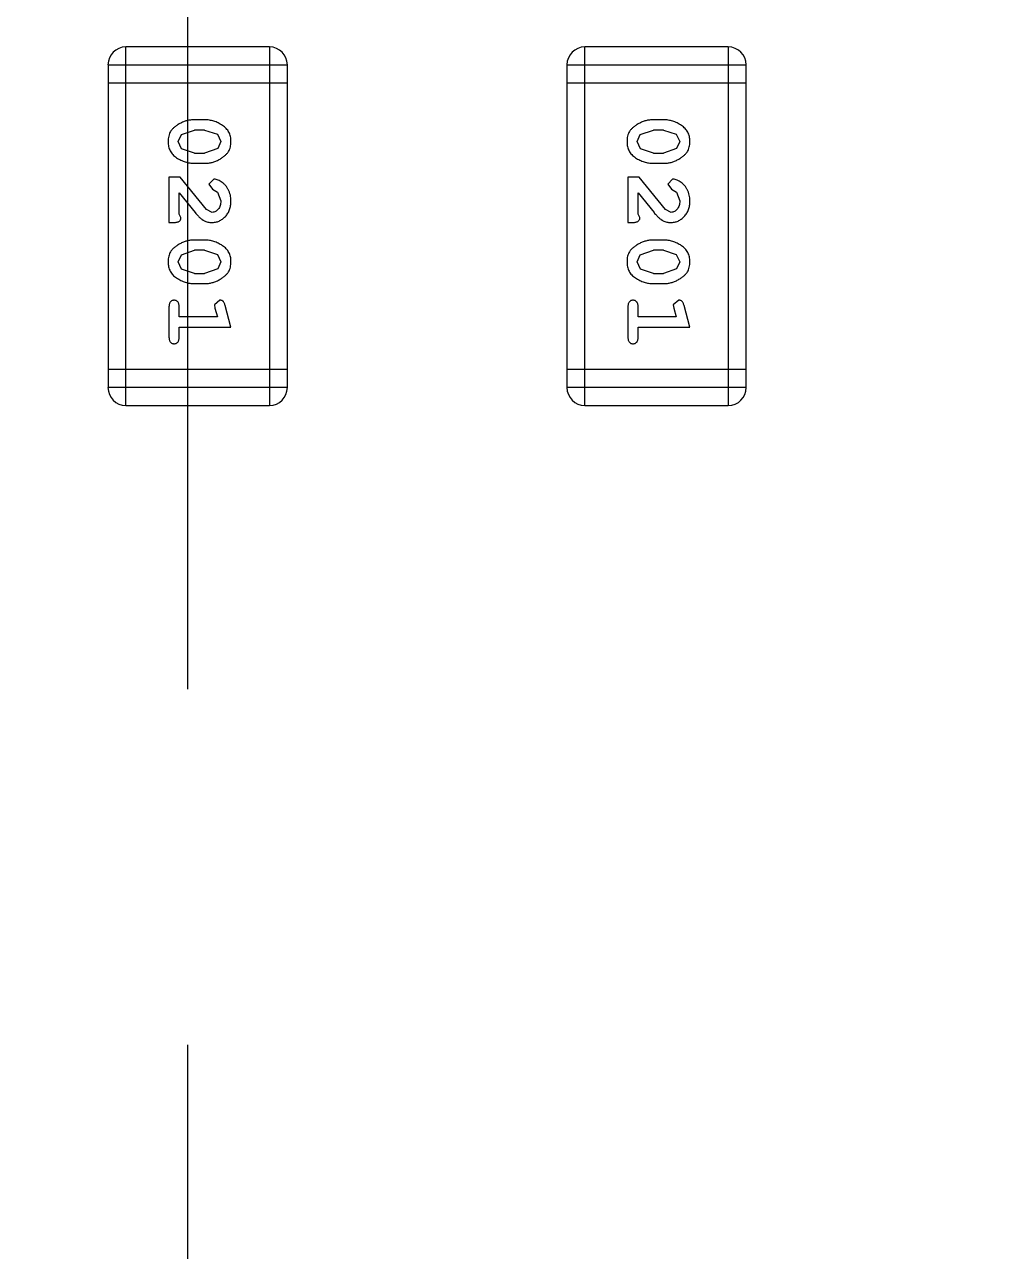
# Model space of a CAD drawing. Header units: inches. Extents: x 398 to 599, y 40 to 151.
# Drawn here: x 553.474 to 555.14, y 93.915 to 96.001 of the extents above; entities that cross this region are included whole.
import ezdxf

# ---------------------------------------------------------------- set-up
doc = ezdxf.new("R2010")
doc.units = ezdxf.units.IN
doc.header["$LTSCALE"] = 1.21
doc.header["$MEASUREMENT"] = 0
doc.linetypes.add('CENTER', pattern=[2, 1.25, -0.25, 0.25, -0.25])
doc.layers.get('0').update_dxf_attribs({"linetype": 'CONTINUOUS'})

msp = doc.modelspace()

# ---------------------------------------------------------------- linework, layer by layer
at = {"color": 4, "linetype": 'CENTER', "ltscale": 2}
msp.add_line((553.751, 117.2562), (553.751, 68.4022), dxfattribs=at)
at = {"color": 7, "linetype": 'Continuous'}
for p, q in [((553.6463, 95.3534), (553.6463, 95.963)), ((553.8902, 95.963), (553.6463, 95.963)), ((553.8902, 95.963), (553.8902, 95.3534)), ((554.4265, 95.3534), (554.4265, 95.963)), ((554.6703, 95.963), (554.4265, 95.963)), ((554.6703, 95.963), (554.6703, 95.3534)), ((553.6159, 95.9325), (553.6159, 95.3839)), ((553.6159, 95.9325), (553.9207, 95.9325)), ((553.9207, 95.3839), (553.9207, 95.9325)), ((554.396, 95.9325), (554.396, 95.3839)), ((554.396, 95.9325), (554.7008, 95.9325)), ((554.7008, 95.3839), (554.7008, 95.9325)), ((553.6159, 95.9021), (553.9207, 95.9021)), ((554.396, 95.9021), (554.7008, 95.9021)), ((553.7803, 95.8391), (553.7625, 95.8391)), ((554.5604, 95.8391), (554.5427, 95.8391)), ((553.7352, 95.802), (553.7405, 95.8142)), ((553.7405, 95.8142), (553.7628, 95.8218)), ((553.78, 95.8218), (553.7628, 95.8218)), ((553.78, 95.8218), (553.8018, 95.8146)), ((553.8018, 95.8146), (553.8076, 95.8022)), ((554.5154, 95.802), (554.5206, 95.8142)), ((554.5206, 95.8142), (554.5429, 95.8218)), ((554.5601, 95.8218), (554.5429, 95.8218)), ((554.5601, 95.8218), (554.5819, 95.8146)), ((554.5819, 95.8146), (554.5877, 95.8022)), ((553.741, 95.7898), (553.7352, 95.802)), ((553.7628, 95.7825), (553.741, 95.7898)), ((553.8023, 95.7901), (553.78, 95.7825)), ((553.8076, 95.8022), (553.8023, 95.7901)), ((554.5212, 95.7898), (554.5154, 95.802)), ((554.5429, 95.7825), (554.5212, 95.7898)), ((554.5824, 95.7901), (554.5601, 95.7825)), ((554.5877, 95.8022), (554.5824, 95.7901)), ((553.7628, 95.7825), (553.78, 95.7825)), ((554.5429, 95.7825), (554.5601, 95.7825)), ((553.7625, 95.7652), (553.7803, 95.7652)), ((554.5427, 95.7652), (554.5604, 95.7652)), ((553.7195, 95.7416), (553.7195, 95.6645)), ((553.7384, 95.7416), (553.7195, 95.7416)), ((553.7834, 95.6866), (553.7384, 95.7416)), ((553.7956, 95.7385), (553.7871, 95.7296)), ((553.7871, 95.7296), (553.7937, 95.7211)), ((554.4996, 95.7416), (554.4996, 95.6645)), ((554.5185, 95.7416), (554.4996, 95.7416)), ((554.5635, 95.6866), (554.5185, 95.7416)), ((554.5757, 95.7385), (554.5673, 95.7296)), ((554.5673, 95.7296), (554.5738, 95.7211)), ((553.7368, 95.6787), (553.7368, 95.7149)), ((553.7368, 95.7149), (553.7638, 95.6813)), ((553.7937, 95.7211), (553.8022, 95.7162)), ((553.8022, 95.7162), (553.8076, 95.7013)), ((554.5169, 95.6787), (554.5169, 95.7149)), ((554.5169, 95.7149), (554.544, 95.6813)), ((554.5738, 95.7211), (554.5823, 95.7162)), ((554.5823, 95.7162), (554.5877, 95.7013)), ((553.7931, 95.6818), (553.7834, 95.6866)), ((554.5732, 95.6818), (554.5635, 95.6866)), ((553.7195, 95.6645), (553.7274, 95.6645)), ((553.7399, 95.6732), (553.7368, 95.6787)), ((554.4996, 95.6645), (554.5075, 95.6645)), ((554.5201, 95.6732), (554.5169, 95.6787)), ((553.7803, 95.6346), (553.7625, 95.6346)), ((554.5604, 95.6346), (554.5427, 95.6346)), ((553.7352, 95.5975), (553.7405, 95.6097)), ((553.7405, 95.6097), (553.7628, 95.6173)), ((553.78, 95.6173), (553.7628, 95.6173)), ((553.78, 95.6173), (553.8018, 95.6101)), ((553.8018, 95.6101), (553.8076, 95.5977)), ((554.5154, 95.5975), (554.5206, 95.6097)), ((554.5206, 95.6097), (554.5429, 95.6173)), ((554.5601, 95.6173), (554.5429, 95.6173)), ((554.5601, 95.6173), (554.5819, 95.6101)), ((554.5819, 95.6101), (554.5877, 95.5977)), ((553.741, 95.5852), (553.7352, 95.5975)), ((553.7628, 95.578), (553.741, 95.5852)), ((553.8023, 95.5856), (553.78, 95.578)), ((553.8076, 95.5977), (553.8023, 95.5856)), ((554.5212, 95.5852), (554.5154, 95.5975)), ((554.5429, 95.578), (554.5212, 95.5852)), ((554.5824, 95.5856), (554.5601, 95.578)), ((554.5877, 95.5977), (554.5824, 95.5856)), ((553.7625, 95.5607), (553.7803, 95.5607)), ((553.7628, 95.578), (553.78, 95.578)), ((554.5427, 95.5607), (554.5604, 95.5607)), ((554.5429, 95.578), (554.5601, 95.578)), ((553.7195, 95.5214), (553.7195, 95.4694)), ((553.7368, 95.5041), (553.7368, 95.5214)), ((553.8058, 95.5324), (553.7966, 95.5245)), ((553.7966, 95.5245), (553.7976, 95.5191)), ((553.7976, 95.5191), (553.8018, 95.5041)), ((553.8249, 95.4867), (553.815, 95.5233)), ((554.4996, 95.5214), (554.4996, 95.4694)), ((554.5169, 95.5041), (554.5169, 95.5214)), ((554.586, 95.5324), (554.5767, 95.5245)), ((554.5767, 95.5245), (554.5777, 95.5191)), ((554.5777, 95.5191), (554.5819, 95.5041)), ((554.605, 95.4867), (554.5951, 95.5233)), ((553.8018, 95.5041), (553.7368, 95.5041)), ((554.5819, 95.5041), (554.5169, 95.5041)), ((553.7368, 95.4694), (553.7368, 95.4867)), ((553.7368, 95.4867), (553.8249, 95.4867)), ((554.5169, 95.4694), (554.5169, 95.4867)), ((554.5169, 95.4867), (554.605, 95.4867)), ((553.9207, 95.4144), (553.6159, 95.4144)), ((554.7008, 95.4144), (554.396, 95.4144)), ((553.9207, 95.3839), (553.6159, 95.3839)), ((554.7008, 95.3839), (554.396, 95.3839)), ((553.6463, 95.3534), (553.8902, 95.3534)), ((554.4265, 95.3534), (554.6703, 95.3534))]:
    msp.add_line(p, q, dxfattribs=at)
for centre, radius, start, end in [((553.751, 92.925), 23, 281.22586, 258.77532), ((553.751, 92.925), 22.75, 294.44334, 241.13427), ((553.6463, 95.9325), 0.0305, 90, 180), ((553.8902, 95.9325), 0.0305, 0, 90), ((554.4265, 95.9325), 0.0305, 90, 180), ((554.6703, 95.9325), 0.0305, 0, 90), ((553.6463, 95.3839), 0.0305, 180, 270), ((553.8902, 95.3839), 0.0305, 270, 0), ((554.4265, 95.3839), 0.0305, 180, 270), ((554.6703, 95.3839), 0.0305, 270, 0)]:
    msp.add_arc(centre, radius, start, end, dxfattribs=at)
for points, knots in [([(553.7625, 95.8391), (553.7615, 95.8391), (553.7593, 95.8391), (553.7562, 95.8388), (553.753, 95.8383), (553.7499, 95.8376), (553.7469, 95.8367), (553.7439, 95.8356), (553.7409, 95.8343), (553.7381, 95.8328), (553.7353, 95.8313), (553.7328, 95.8296), (553.7305, 95.828), (553.7284, 95.8264), (553.7265, 95.8247), (553.7248, 95.823), (553.7234, 95.8212), (553.7218, 95.8189), (553.7202, 95.8157), (553.7189, 95.8115), (553.7181, 95.8069), (553.718, 95.8037), (553.7179, 95.8021)], [0, 0, 0, 0, 0.049886, 0.09882, 0.148132, 0.19689, 0.246038, 0.295176, 0.345305, 0.395692, 0.445312, 0.491875, 0.535813, 0.577009, 0.616081, 0.652689, 0.687585, 0.720206, 0.785062, 0.85223, 0.923759, 1, 1, 1, 1]), ([(553.8249, 95.8023), (553.8249, 95.8038), (553.8248, 95.8066), (553.8241, 95.8107), (553.8229, 95.8145), (553.8214, 95.8181), (553.8193, 95.8214), (553.8168, 95.8244), (553.8138, 95.8272), (553.8104, 95.8297), (553.8068, 95.8319), (553.8032, 95.8338), (553.7995, 95.8355), (553.7957, 95.8368), (553.7919, 95.8379), (553.7881, 95.8386), (553.7842, 95.8391), (553.7816, 95.8391), (553.7803, 95.8391)], [0, 0, 0, 0, 0.06692, 0.130834, 0.19258, 0.252759, 0.312631, 0.373411, 0.436359, 0.501894, 0.568244, 0.632472, 0.69556, 0.757163, 0.818592, 0.878885, 0.939235, 1, 1, 1, 1]), ([(554.5427, 95.8391), (554.5416, 95.8391), (554.5395, 95.8391), (554.5363, 95.8388), (554.5332, 95.8383), (554.5301, 95.8376), (554.527, 95.8367), (554.524, 95.8356), (554.5211, 95.8343), (554.5182, 95.8328), (554.5155, 95.8313), (554.5129, 95.8296), (554.5106, 95.828), (554.5085, 95.8264), (554.5066, 95.8247), (554.505, 95.823), (554.5035, 95.8212), (554.5019, 95.8189), (554.5003, 95.8157), (554.499, 95.8115), (554.4982, 95.8069), (554.4981, 95.8037), (554.4981, 95.8021)], [0, 0, 0, 0, 0.049886, 0.09882, 0.148132, 0.19689, 0.246038, 0.295176, 0.345305, 0.395692, 0.445312, 0.491875, 0.535813, 0.577009, 0.616081, 0.652689, 0.687585, 0.720206, 0.785062, 0.85223, 0.923759, 1, 1, 1, 1]), ([(554.605, 95.8023), (554.605, 95.8038), (554.6049, 95.8066), (554.6042, 95.8107), (554.6031, 95.8145), (554.6015, 95.8181), (554.5994, 95.8214), (554.5969, 95.8244), (554.594, 95.8272), (554.5906, 95.8297), (554.587, 95.8319), (554.5833, 95.8338), (554.5796, 95.8355), (554.5758, 95.8368), (554.572, 95.8379), (554.5682, 95.8386), (554.5643, 95.8391), (554.5617, 95.8391), (554.5604, 95.8391)], [0, 0, 0, 0, 0.06692, 0.130834, 0.19258, 0.252759, 0.312631, 0.373411, 0.436359, 0.501894, 0.568244, 0.632472, 0.69556, 0.757163, 0.818592, 0.878885, 0.939235, 1, 1, 1, 1]), ([(553.7179, 95.8021), (553.718, 95.8006), (553.718, 95.7978), (553.7187, 95.7937), (553.7199, 95.7899), (553.7215, 95.7863), (553.7235, 95.783), (553.726, 95.78), (553.7289, 95.7772), (553.7323, 95.7747), (553.7359, 95.7725), (553.7396, 95.7705), (553.7433, 95.7689), (553.7471, 95.7675), (553.7509, 95.7665), (553.7547, 95.7657), (553.7586, 95.7653), (553.7612, 95.7652), (553.7625, 95.7652)], [0, 0, 0, 0, 0.067217, 0.131051, 0.19272, 0.252824, 0.312745, 0.373449, 0.436041, 0.501494, 0.567761, 0.632087, 0.695096, 0.757109, 0.817993, 0.878657, 0.939311, 1, 1, 1, 1]), ([(553.7803, 95.7652), (553.7814, 95.7652), (553.7835, 95.7653), (553.7867, 95.7655), (553.7898, 95.7661), (553.7929, 95.7668), (553.796, 95.7677), (553.799, 95.7688), (553.802, 95.7701), (553.8048, 95.7716), (553.8076, 95.7732), (553.8101, 95.7748), (553.8124, 95.7765), (553.8145, 95.7781), (553.8164, 95.7799), (553.818, 95.7816), (553.8195, 95.7833), (553.821, 95.7857), (553.8226, 95.7888), (553.824, 95.793), (553.8247, 95.7975), (553.8248, 95.8007), (553.8249, 95.8023)], [0, 0, 0, 0, 0.049855, 0.099516, 0.148482, 0.19758, 0.246804, 0.296268, 0.346517, 0.397047, 0.446826, 0.49336, 0.537801, 0.579207, 0.617974, 0.654833, 0.689171, 0.722088, 0.786392, 0.853518, 0.924186, 1, 1, 1, 1]), ([(554.4981, 95.8021), (554.4981, 95.8006), (554.4982, 95.7978), (554.4989, 95.7937), (554.5, 95.7899), (554.5016, 95.7863), (554.5036, 95.783), (554.5061, 95.78), (554.5091, 95.7772), (554.5125, 95.7747), (554.5161, 95.7725), (554.5197, 95.7705), (554.5235, 95.7689), (554.5272, 95.7675), (554.531, 95.7665), (554.5349, 95.7657), (554.5388, 95.7653), (554.5414, 95.7652), (554.5427, 95.7652)], [0, 0, 0, 0, 0.067217, 0.131051, 0.19272, 0.252824, 0.312745, 0.373449, 0.436041, 0.501494, 0.567761, 0.632087, 0.695096, 0.757109, 0.817993, 0.878657, 0.939311, 1, 1, 1, 1]), ([(554.5604, 95.7652), (554.5615, 95.7652), (554.5636, 95.7653), (554.5668, 95.7655), (554.57, 95.7661), (554.5731, 95.7668), (554.5761, 95.7677), (554.5791, 95.7688), (554.5821, 95.7701), (554.585, 95.7716), (554.5877, 95.7732), (554.5903, 95.7748), (554.5926, 95.7765), (554.5947, 95.7781), (554.5965, 95.7799), (554.5982, 95.7816), (554.5996, 95.7833), (554.6012, 95.7857), (554.6028, 95.7888), (554.6041, 95.793), (554.6049, 95.7975), (554.605, 95.8007), (554.605, 95.8023)], [0, 0, 0, 0, 0.049855, 0.099516, 0.148482, 0.19758, 0.246804, 0.296268, 0.346517, 0.397047, 0.446826, 0.49336, 0.537801, 0.579207, 0.617974, 0.654833, 0.689171, 0.722088, 0.786392, 0.853518, 0.924186, 1, 1, 1, 1]), ([(553.8249, 95.7012), (553.8248, 95.7029), (553.8247, 95.7062), (553.8239, 95.7112), (553.8224, 95.7159), (553.8204, 95.7204), (553.818, 95.7246), (553.8151, 95.7282), (553.8119, 95.7314), (553.8083, 95.7339), (553.8048, 95.7358), (553.8014, 95.7373), (553.7984, 95.7382), (553.7965, 95.7384), (553.7956, 95.7385)], [0, 0, 0, 0, 0.098286, 0.193983, 0.289056, 0.384352, 0.477435, 0.566197, 0.652355, 0.737986, 0.818188, 0.887401, 0.94802, 1, 1, 1, 1]), ([(554.605, 95.7012), (554.605, 95.7029), (554.6049, 95.7062), (554.604, 95.7112), (554.6026, 95.7159), (554.6006, 95.7204), (554.5982, 95.7246), (554.5953, 95.7282), (554.592, 95.7314), (554.5885, 95.7339), (554.5849, 95.7358), (554.5816, 95.7373), (554.5786, 95.7382), (554.5766, 95.7384), (554.5757, 95.7385)], [0, 0, 0, 0, 0.098286, 0.193983, 0.289056, 0.384352, 0.477435, 0.566197, 0.652355, 0.737986, 0.818188, 0.887401, 0.94802, 1, 1, 1, 1]), ([(553.7921, 95.6645), (553.7932, 95.6646), (553.7954, 95.6646), (553.7987, 95.6651), (553.8018, 95.6659), (553.8048, 95.667), (553.8076, 95.6685), (553.8103, 95.6703), (553.8129, 95.6724), (553.8154, 95.6748), (553.8176, 95.6774), (553.8196, 95.6803), (553.8212, 95.6833), (553.8226, 95.6865), (553.8236, 95.69), (553.8244, 95.6935), (553.8248, 95.6973), (553.8249, 95.6999), (553.8249, 95.7012)], [0, 0, 0, 0, 0.060981, 0.120256, 0.178148, 0.236115, 0.293993, 0.352864, 0.413358, 0.476056, 0.539296, 0.602396, 0.665116, 0.728325, 0.792919, 0.859317, 0.928302, 1, 1, 1, 1]), ([(553.8076, 95.7013), (553.8075, 95.6999), (553.8075, 95.6972), (553.8066, 95.6934), (553.8052, 95.69), (553.8033, 95.6871), (553.801, 95.6848), (553.7986, 95.6831), (553.7959, 95.682), (553.794, 95.6819), (553.7931, 95.6818)], [0, 0, 0, 0, 0.156344, 0.299348, 0.4327, 0.561, 0.682299, 0.791883, 0.89611, 1, 1, 1, 1]), ([(554.5723, 95.6645), (554.5734, 95.6646), (554.5756, 95.6646), (554.5788, 95.6651), (554.5819, 95.6659), (554.5849, 95.667), (554.5877, 95.6685), (554.5905, 95.6703), (554.5931, 95.6724), (554.5955, 95.6748), (554.5977, 95.6774), (554.5997, 95.6803), (554.6013, 95.6833), (554.6027, 95.6865), (554.6037, 95.69), (554.6045, 95.6935), (554.6049, 95.6973), (554.605, 95.6999), (554.605, 95.7012)], [0, 0, 0, 0, 0.060981, 0.120256, 0.178148, 0.236115, 0.293993, 0.352864, 0.413358, 0.476056, 0.539296, 0.602396, 0.665116, 0.728325, 0.792919, 0.859317, 0.928302, 1, 1, 1, 1]), ([(554.5877, 95.7013), (554.5877, 95.6999), (554.5876, 95.6972), (554.5867, 95.6934), (554.5854, 95.69), (554.5834, 95.6871), (554.5812, 95.6848), (554.5787, 95.6831), (554.576, 95.682), (554.5741, 95.6819), (554.5732, 95.6818)], [0, 0, 0, 0, 0.156344, 0.299348, 0.4327, 0.561, 0.682299, 0.791883, 0.89611, 1, 1, 1, 1]), ([(553.7274, 95.6645), (553.7284, 95.6645), (553.7304, 95.6646), (553.7331, 95.665), (553.7354, 95.6657), (553.7371, 95.6668), (553.7384, 95.6681), (553.7393, 95.6696), (553.7399, 95.6713), (553.7399, 95.6725), (553.7399, 95.6732)], [0, 0, 0, 0, 0.1844, 0.34094, 0.473574, 0.586824, 0.690029, 0.789175, 0.890445, 1, 1, 1, 1]), ([(553.7638, 95.6813), (553.7646, 95.6804), (553.7661, 95.6787), (553.7683, 95.6763), (553.7704, 95.6742), (553.7724, 95.6724), (553.7743, 95.6707), (553.7761, 95.6694), (553.7777, 95.6683), (553.7797, 95.6672), (553.7823, 95.6661), (553.7855, 95.6652), (553.7888, 95.6646), (553.791, 95.6645), (553.7921, 95.6645)], [0, 0, 0, 0, 0.103002, 0.197728, 0.285279, 0.365235, 0.437224, 0.502446, 0.560545, 0.611446, 0.707576, 0.80349, 0.900532, 1, 1, 1, 1]), ([(554.5075, 95.6645), (554.5086, 95.6645), (554.5105, 95.6646), (554.5132, 95.665), (554.5155, 95.6657), (554.5172, 95.6668), (554.5185, 95.6681), (554.5194, 95.6696), (554.52, 95.6713), (554.5201, 95.6725), (554.5201, 95.6732)], [0, 0, 0, 0, 0.1844, 0.34094, 0.473574, 0.586824, 0.690029, 0.789175, 0.890445, 1, 1, 1, 1]), ([(554.544, 95.6813), (554.5447, 95.6804), (554.5462, 95.6787), (554.5485, 95.6763), (554.5506, 95.6742), (554.5525, 95.6724), (554.5544, 95.6707), (554.5562, 95.6694), (554.5578, 95.6683), (554.5599, 95.6672), (554.5624, 95.6661), (554.5656, 95.6652), (554.5689, 95.6646), (554.5711, 95.6645), (554.5723, 95.6645)], [0, 0, 0, 0, 0.103002, 0.197728, 0.285279, 0.365235, 0.437224, 0.502446, 0.560545, 0.611446, 0.707576, 0.80349, 0.900532, 1, 1, 1, 1]), ([(553.7625, 95.6346), (553.7615, 95.6346), (553.7593, 95.6346), (553.7562, 95.6343), (553.753, 95.6338), (553.7499, 95.6331), (553.7469, 95.6322), (553.7439, 95.6311), (553.7409, 95.6298), (553.7381, 95.6283), (553.7353, 95.6268), (553.7328, 95.6251), (553.7305, 95.6235), (553.7284, 95.6218), (553.7265, 95.6201), (553.7248, 95.6185), (553.7234, 95.6167), (553.7218, 95.6143), (553.7202, 95.6112), (553.7189, 95.607), (553.7181, 95.6024), (553.718, 95.5992), (553.7179, 95.5976)], [0, 0, 0, 0, 0.049886, 0.09882, 0.148132, 0.19689, 0.246038, 0.295176, 0.345305, 0.395692, 0.445312, 0.491875, 0.535813, 0.577009, 0.616081, 0.652689, 0.687585, 0.720206, 0.785062, 0.85223, 0.923759, 1, 1, 1, 1]), ([(553.8249, 95.5978), (553.8249, 95.5993), (553.8248, 95.6021), (553.8241, 95.6062), (553.8229, 95.61), (553.8214, 95.6136), (553.8193, 95.6169), (553.8168, 95.6199), (553.8138, 95.6227), (553.8104, 95.6252), (553.8068, 95.6274), (553.8032, 95.6293), (553.7995, 95.631), (553.7957, 95.6323), (553.7919, 95.6333), (553.7881, 95.6341), (553.7842, 95.6345), (553.7816, 95.6346), (553.7803, 95.6346)], [0, 0, 0, 0, 0.06692, 0.130834, 0.19258, 0.252759, 0.312631, 0.373411, 0.436359, 0.501894, 0.568244, 0.632472, 0.69556, 0.757163, 0.818592, 0.878885, 0.939235, 1, 1, 1, 1]), ([(554.5427, 95.6346), (554.5416, 95.6346), (554.5395, 95.6346), (554.5363, 95.6343), (554.5332, 95.6338), (554.5301, 95.6331), (554.527, 95.6322), (554.524, 95.6311), (554.5211, 95.6298), (554.5182, 95.6283), (554.5155, 95.6268), (554.5129, 95.6251), (554.5106, 95.6235), (554.5085, 95.6218), (554.5066, 95.6201), (554.505, 95.6185), (554.5035, 95.6167), (554.5019, 95.6143), (554.5003, 95.6112), (554.499, 95.607), (554.4982, 95.6024), (554.4981, 95.5992), (554.4981, 95.5976)], [0, 0, 0, 0, 0.049886, 0.09882, 0.148132, 0.19689, 0.246038, 0.295176, 0.345305, 0.395692, 0.445312, 0.491875, 0.535813, 0.577009, 0.616081, 0.652689, 0.687585, 0.720206, 0.785062, 0.85223, 0.923759, 1, 1, 1, 1]), ([(554.605, 95.5978), (554.605, 95.5993), (554.6049, 95.6021), (554.6042, 95.6062), (554.6031, 95.61), (554.6015, 95.6136), (554.5994, 95.6169), (554.5969, 95.6199), (554.594, 95.6227), (554.5906, 95.6252), (554.587, 95.6274), (554.5833, 95.6293), (554.5796, 95.631), (554.5758, 95.6323), (554.572, 95.6333), (554.5682, 95.6341), (554.5643, 95.6345), (554.5617, 95.6346), (554.5604, 95.6346)], [0, 0, 0, 0, 0.06692, 0.130834, 0.19258, 0.252759, 0.312631, 0.373411, 0.436359, 0.501894, 0.568244, 0.632472, 0.69556, 0.757163, 0.818592, 0.878885, 0.939235, 1, 1, 1, 1]), ([(553.7179, 95.5976), (553.718, 95.5961), (553.718, 95.5933), (553.7187, 95.5892), (553.7199, 95.5854), (553.7215, 95.5818), (553.7235, 95.5785), (553.726, 95.5754), (553.7289, 95.5726), (553.7323, 95.5702), (553.7359, 95.568), (553.7396, 95.566), (553.7433, 95.5644), (553.7471, 95.563), (553.7509, 95.562), (553.7547, 95.5612), (553.7586, 95.5608), (553.7612, 95.5607), (553.7625, 95.5607)], [0, 0, 0, 0, 0.067217, 0.131051, 0.19272, 0.252824, 0.312745, 0.373449, 0.436041, 0.501494, 0.567761, 0.632087, 0.695096, 0.757109, 0.817993, 0.878657, 0.939311, 1, 1, 1, 1]), ([(553.7803, 95.5607), (553.7814, 95.5607), (553.7835, 95.5607), (553.7867, 95.561), (553.7898, 95.5616), (553.7929, 95.5622), (553.796, 95.5632), (553.799, 95.5643), (553.802, 95.5656), (553.8048, 95.5671), (553.8076, 95.5687), (553.8101, 95.5703), (553.8124, 95.572), (553.8145, 95.5736), (553.8164, 95.5753), (553.818, 95.577), (553.8195, 95.5788), (553.821, 95.5811), (553.8226, 95.5843), (553.824, 95.5885), (553.8247, 95.593), (553.8248, 95.5962), (553.8249, 95.5978)], [0, 0, 0, 0, 0.049855, 0.099516, 0.148482, 0.19758, 0.246804, 0.296268, 0.346517, 0.397047, 0.446826, 0.49336, 0.537801, 0.579207, 0.617974, 0.654833, 0.689171, 0.722088, 0.786392, 0.853518, 0.924186, 1, 1, 1, 1]), ([(554.4981, 95.5976), (554.4981, 95.5961), (554.4982, 95.5933), (554.4989, 95.5892), (554.5, 95.5854), (554.5016, 95.5818), (554.5036, 95.5785), (554.5061, 95.5754), (554.5091, 95.5726), (554.5125, 95.5702), (554.5161, 95.568), (554.5197, 95.566), (554.5235, 95.5644), (554.5272, 95.563), (554.531, 95.562), (554.5349, 95.5612), (554.5388, 95.5608), (554.5414, 95.5607), (554.5427, 95.5607)], [0, 0, 0, 0, 0.067217, 0.131051, 0.19272, 0.252824, 0.312745, 0.373449, 0.436041, 0.501494, 0.567761, 0.632087, 0.695096, 0.757109, 0.817993, 0.878657, 0.939311, 1, 1, 1, 1]), ([(554.5604, 95.5607), (554.5615, 95.5607), (554.5636, 95.5607), (554.5668, 95.561), (554.57, 95.5616), (554.5731, 95.5622), (554.5761, 95.5632), (554.5791, 95.5643), (554.5821, 95.5656), (554.585, 95.5671), (554.5877, 95.5687), (554.5903, 95.5703), (554.5926, 95.572), (554.5947, 95.5736), (554.5965, 95.5753), (554.5982, 95.577), (554.5996, 95.5788), (554.6012, 95.5811), (554.6028, 95.5843), (554.6041, 95.5885), (554.6049, 95.593), (554.605, 95.5962), (554.605, 95.5978)], [0, 0, 0, 0, 0.049855, 0.099516, 0.148482, 0.19758, 0.246804, 0.296268, 0.346517, 0.397047, 0.446826, 0.49336, 0.537801, 0.579207, 0.617974, 0.654833, 0.689171, 0.722088, 0.786392, 0.853518, 0.924186, 1, 1, 1, 1]), ([(553.7281, 95.5324), (553.7275, 95.5323), (553.7264, 95.5323), (553.7247, 95.5318), (553.7232, 95.5309), (553.7218, 95.5298), (553.7207, 95.5282), (553.72, 95.5263), (553.7196, 95.5239), (553.7195, 95.5223), (553.7195, 95.5214)], [0, 0, 0, 0, 0.115051, 0.223278, 0.329269, 0.437893, 0.554681, 0.682591, 0.83103, 1, 1, 1, 1]), ([(553.7368, 95.5214), (553.7368, 95.5223), (553.7367, 95.5239), (553.7363, 95.5263), (553.7355, 95.5282), (553.7345, 95.5298), (553.7331, 95.5309), (553.7316, 95.5318), (553.7299, 95.5323), (553.7288, 95.5323), (553.7281, 95.5324)], [0, 0, 0, 0, 0.169102, 0.317658, 0.446239, 0.563118, 0.671828, 0.776546, 0.884858, 1, 1, 1, 1]), ([(553.815, 95.5233), (553.8148, 95.5242), (553.8143, 95.5257), (553.8134, 95.5278), (553.8125, 95.5294), (553.8115, 95.5306), (553.8103, 95.5314), (553.809, 95.532), (553.8075, 95.5323), (553.8064, 95.5324), (553.8058, 95.5324)], [0, 0, 0, 0, 0.187321, 0.344927, 0.475328, 0.579604, 0.674244, 0.773631, 0.882025, 1, 1, 1, 1]), ([(554.5083, 95.5324), (554.5077, 95.5323), (554.5065, 95.5323), (554.5048, 95.5318), (554.5033, 95.5309), (554.502, 95.5298), (554.5009, 95.5282), (554.5002, 95.5263), (554.4997, 95.5239), (554.4997, 95.5223), (554.4996, 95.5214)], [0, 0, 0, 0, 0.115051, 0.223278, 0.329269, 0.437893, 0.554681, 0.682591, 0.83103, 1, 1, 1, 1]), ([(554.5169, 95.5214), (554.5169, 95.5223), (554.5169, 95.5239), (554.5164, 95.5263), (554.5157, 95.5282), (554.5146, 95.5298), (554.5132, 95.5309), (554.5118, 95.5318), (554.5101, 95.5323), (554.5089, 95.5323), (554.5083, 95.5324)], [0, 0, 0, 0, 0.169102, 0.317658, 0.446239, 0.563118, 0.671828, 0.776546, 0.884858, 1, 1, 1, 1]), ([(554.5951, 95.5233), (554.5949, 95.5242), (554.5944, 95.5257), (554.5936, 95.5278), (554.5927, 95.5294), (554.5916, 95.5306), (554.5905, 95.5314), (554.5891, 95.532), (554.5876, 95.5323), (554.5865, 95.5324), (554.586, 95.5324)], [0, 0, 0, 0, 0.187321, 0.344927, 0.475328, 0.579604, 0.674244, 0.773631, 0.882025, 1, 1, 1, 1]), ([(553.7195, 95.4694), (553.7195, 95.4685), (553.7196, 95.4669), (553.72, 95.4645), (553.7207, 95.4626), (553.7218, 95.461), (553.7232, 95.4599), (553.7247, 95.459), (553.7264, 95.4585), (553.7275, 95.4585), (553.7281, 95.4584)], [0, 0, 0, 0, 0.169012, 0.317488, 0.445429, 0.560977, 0.67065, 0.776666, 0.88492, 1, 1, 1, 1]), ([(553.7281, 95.4584), (553.7288, 95.4585), (553.7299, 95.4585), (553.7316, 95.459), (553.7331, 95.4599), (553.7344, 95.461), (553.7355, 95.4626), (553.7363, 95.4645), (553.7367, 95.4669), (553.7368, 95.4685), (553.7368, 95.4694)], [0, 0, 0, 0, 0.11517, 0.223509, 0.328254, 0.438012, 0.553651, 0.682263, 0.830856, 1, 1, 1, 1]), ([(554.4996, 95.4694), (554.4997, 95.4685), (554.4997, 95.4669), (554.5002, 95.4645), (554.5009, 95.4626), (554.502, 95.461), (554.5033, 95.4599), (554.5048, 95.459), (554.5065, 95.4585), (554.5077, 95.4585), (554.5083, 95.4584)], [0, 0, 0, 0, 0.169012, 0.317488, 0.445429, 0.560977, 0.67065, 0.776666, 0.88492, 1, 1, 1, 1]), ([(554.5083, 95.4584), (554.5089, 95.4585), (554.5101, 95.4585), (554.5118, 95.459), (554.5133, 95.4599), (554.5146, 95.461), (554.5157, 95.4626), (554.5164, 95.4645), (554.5169, 95.4669), (554.5169, 95.4685), (554.5169, 95.4694)], [0, 0, 0, 0, 0.11517, 0.223509, 0.328254, 0.438012, 0.553651, 0.682263, 0.830856, 1, 1, 1, 1])]:
    msp.add_open_spline(points, degree=3, knots=knots, dxfattribs=at)

doc.saveas('drawing.dxf')
